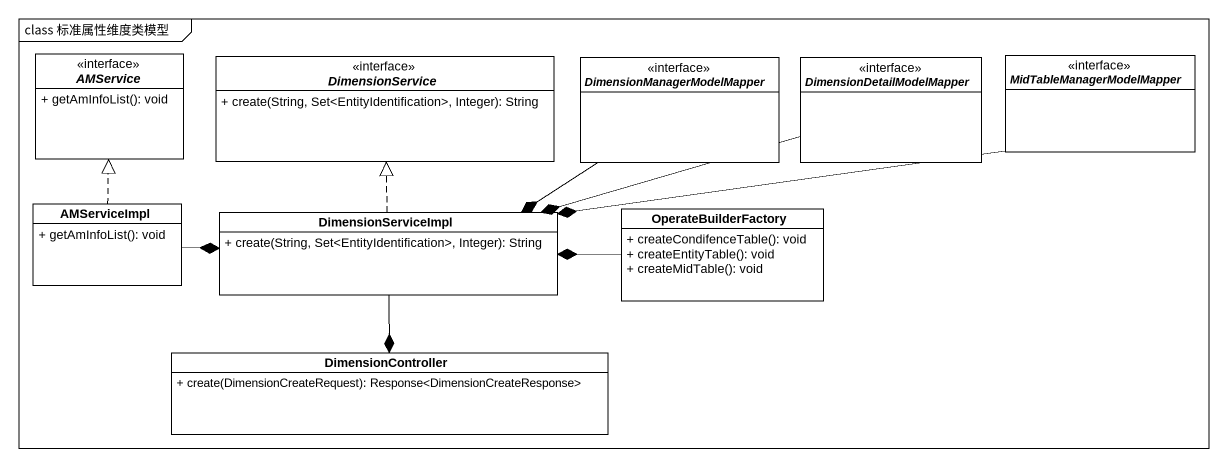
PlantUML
@startuml
mainframe class 标准属性维度类模型
hide circle
hide empty members
skinparam classAttributeIconSize 0
interface AMService <<interface>> {
  + getAmInfoList(): void
}
interface DimensionService <<interface>> {
  + create(String, Set<EntityIdentification>, Integer): String
}
interface DimensionManagerModelMapper <<interface>>
interface DimensionDetailModelMapper <<interface>>
interface MidTableManagerModelMapper <<interface>>
class AMServiceImpl {
  + getAmInfoList(): void
}
class DimensionServiceImpl {
  + create(String, Set<EntityIdentification>, Integer): String
}
class OperateBuilderFactory {
  + createCondifenceTable(): void
  + createEntityTable(): void
  + createMidTable(): void
}
class DimensionController {
  + create(DimensionCreateRequest): Response<DimensionCreateResponse>
}
DimensionManagerModelMapper -left-* DimensionServiceImpl
DimensionDetailModelMapper -left-* DimensionServiceImpl
MidTableManagerModelMapper -left-* DimensionServiceImpl
AMServiceImpl .up.|> AMService
AMServiceImpl -right-* DimensionServiceImpl
DimensionServiceImpl .up.|> DimensionService
DimensionServiceImpl --* DimensionController
OperateBuilderFactory -left-* DimensionServiceImpl
@enduml
